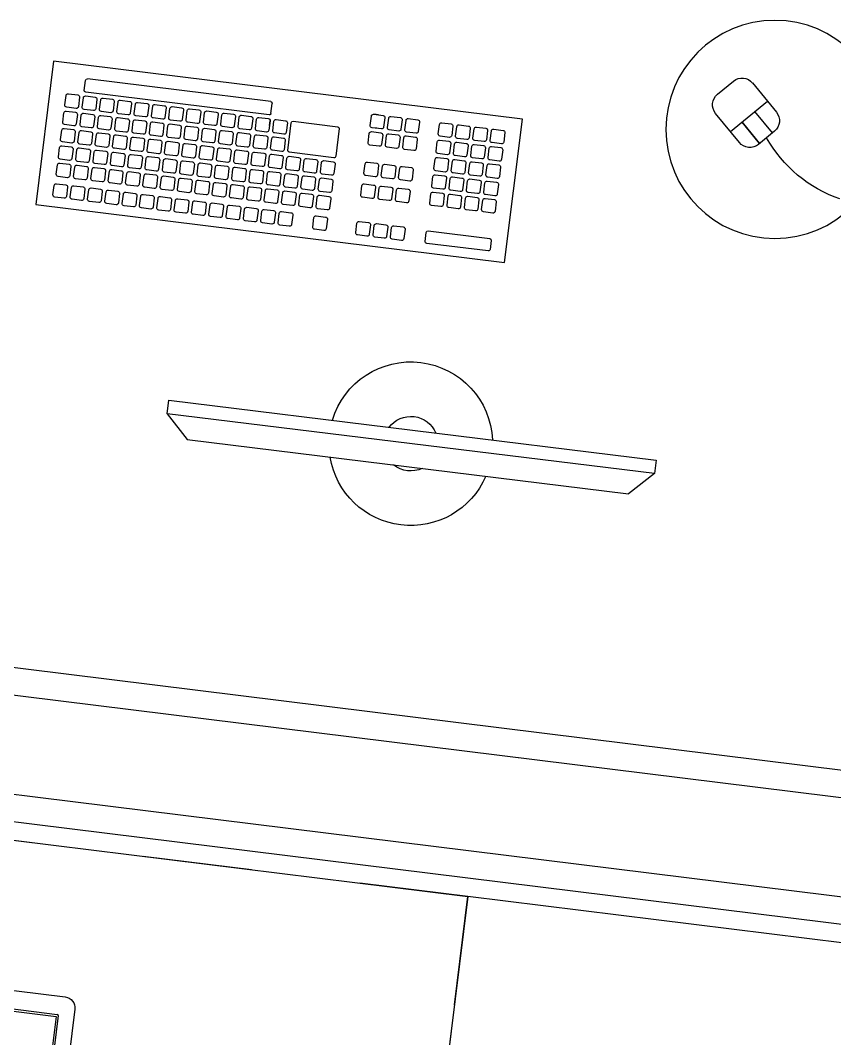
# Model space of a CAD drawing. Extents: x -1.7 to 87, y -33.6 to 19.
# Drawn here: x 22.081 to 22.827, y 3.971 to 4.905 of the extents above; entities that cross this region are included whole.
import ezdxf

# ---------------------------------------------------------------- set-up
doc = ezdxf.new("R2010")
doc.units = 0
doc.linetypes.add('DASHED2', pattern=[9.525, 6.35, -3.175])
doc.layers.add('AR-MOB', color=2, linetype='Continuous')

# ---------------------------------------------------------------- blocks, each defined once
blk = doc.blocks.new('ar-mob.33')
at = {"color": 2}
for p, q in [((43.38725, -4.80462), (43.51979, -4.80462)), ((43.38725, -5.23751), (43.38725, -4.80462)), ((43.51979, -4.80462), (43.51979, -5.23751)), ((43.69521, -4.94761), (43.71641, -4.96884)), ((43.71641, -4.96884), (43.71611, -5.37641)), ((43.51979, -5.23751), (43.38725, -5.23751)), ((43.69488, -5.39761), (43.71611, -5.37641)), ((43.34256, -5.41216), (43.32886, -5.42519)), ((43.38401, -5.43759), (43.36023, -5.4126)), ((43.37515, -5.42828), (43.34334, -5.45854)), ((43.38273, -5.45606), (43.36525, -5.43769)), ((43.36525, -5.43769), (43.38273, -5.45606)), ((43.32842, -5.44287), (43.3522, -5.46786)), ((43.3716, -5.46666), (43.35412, -5.44828)), ((43.36987, -5.4683), (43.38357, -5.45527))]:
    blk.add_line(p, q, dxfattribs=at)
at = {"color": 252}
for p, q in [((43.41533, -4.82168), (43.41533, -4.83033)), ((43.42587, -4.81979), (43.41722, -4.81979)), ((43.42776, -4.83033), (43.42776, -4.82168)), ((43.43133, -4.82168), (43.43133, -4.83033)), ((43.44187, -4.81979), (43.43322, -4.81979)), ((43.44376, -4.83033), (43.44376, -4.82168)), ((43.44733, -4.82168), (43.44733, -4.83033)), ((43.45787, -4.81979), (43.44922, -4.81979)), ((43.45976, -4.83033), (43.45976, -4.82168)), ((43.46333, -4.82168), (43.46333, -4.83033)), ((43.47387, -4.81979), (43.46522, -4.81979)), ((43.47576, -4.83033), (43.47576, -4.82168)), ((43.47933, -4.82168), (43.47933, -4.83033)), ((43.48987, -4.81979), (43.48122, -4.81979)), ((43.49176, -4.83033), (43.49176, -4.82168)), ((43.49846, -4.82094), (43.49846, -4.82959)), ((43.509, -4.81905), (43.50035, -4.81905)), ((43.51089, -4.82959), (43.51089, -4.82094)), ((43.41722, -4.83223), (43.42587, -4.83223)), ((43.43322, -4.83223), (43.44187, -4.83223)), ((43.44922, -4.83223), (43.45787, -4.83223)), ((43.46522, -4.83223), (43.47387, -4.83223)), ((43.48122, -4.83223), (43.48987, -4.83223)), ((43.50035, -4.83149), (43.509, -4.83149)), ((43.509, -4.83505), (43.50035, -4.83505)), ((43.39957, -5.00663), (43.39957, -4.83739)), ((43.4104, -4.83579), (43.40117, -4.83579)), ((43.412, -5.00663), (43.412, -4.83739)), ((43.41533, -4.83768), (43.41533, -4.84633)), ((43.42154, -4.83579), (43.41722, -4.83579)), ((43.42587, -4.83579), (43.41722, -4.83579)), ((43.42776, -4.84633), (43.42776, -4.83768)), ((43.43133, -4.83768), (43.43133, -4.84633)), ((43.44187, -4.83579), (43.43322, -4.83579)), ((43.44376, -4.84633), (43.44376, -4.83768)), ((43.44733, -4.83768), (43.44733, -4.84633)), ((43.45787, -4.83579), (43.44922, -4.83579)), ((43.45976, -4.84633), (43.45976, -4.83768)), ((43.46333, -4.83768), (43.46333, -4.84633)), ((43.47387, -4.83579), (43.46522, -4.83579)), ((43.47576, -4.84633), (43.47576, -4.83768)), ((43.47933, -4.83768), (43.47933, -4.84633)), ((43.48987, -4.83579), (43.48122, -4.83579)), ((43.49176, -4.84633), (43.49176, -4.83768)), ((43.49846, -4.83694), (43.49846, -4.84559)), ((43.51089, -4.84559), (43.51089, -4.83694)), ((43.41533, -4.85368), (43.41533, -4.86233)), ((43.41722, -4.84823), (43.42587, -4.84823)), ((43.42587, -4.85179), (43.41722, -4.85179)), ((43.42776, -4.86233), (43.42776, -4.85368)), ((43.43133, -4.85368), (43.43133, -4.86233)), ((43.43322, -4.84823), (43.44187, -4.84823)), ((43.44187, -4.85179), (43.43322, -4.85179)), ((43.44376, -4.86233), (43.44376, -4.85368)), ((43.44733, -4.85368), (43.44733, -4.86233)), ((43.44922, -4.84823), (43.45787, -4.84823)), ((43.45787, -4.85179), (43.44922, -4.85179)), ((43.45976, -4.86233), (43.45976, -4.85368)), ((43.46333, -4.85368), (43.46333, -4.86233)), ((43.46522, -4.84823), (43.47387, -4.84823)), ((43.47387, -4.85179), (43.46522, -4.85179)), ((43.47576, -4.86233), (43.47576, -4.85368)), ((43.47933, -4.85368), (43.47933, -4.86233)), ((43.48122, -4.84823), (43.48987, -4.84823)), ((43.48987, -4.85179), (43.48122, -4.85179)), ((43.49176, -4.86233), (43.49176, -4.85368)), ((43.49846, -4.85294), (43.49846, -4.86159)), ((43.50035, -4.84749), (43.509, -4.84749)), ((43.509, -4.85105), (43.50035, -4.85105)), ((43.51089, -4.86159), (43.51089, -4.85294)), ((43.41533, -4.86968), (43.41533, -4.87833)), ((43.41722, -4.86423), (43.42587, -4.86423)), ((43.42587, -4.86779), (43.41722, -4.86779)), ((43.42776, -4.87833), (43.42776, -4.86968)), ((43.43133, -4.86968), (43.43133, -4.87833)), ((43.43322, -4.86423), (43.44187, -4.86423)), ((43.44187, -4.86779), (43.43322, -4.86779)), ((43.44376, -4.87833), (43.44376, -4.86968)), ((43.44733, -4.86968), (43.44733, -4.87833)), ((43.44922, -4.86423), (43.45787, -4.86423)), ((43.45787, -4.86779), (43.44922, -4.86779)), ((43.45976, -4.87833), (43.45976, -4.86968)), ((43.46333, -4.86968), (43.46333, -4.87833)), ((43.46522, -4.86423), (43.47387, -4.86423)), ((43.47387, -4.86779), (43.46522, -4.86779)), ((43.47576, -4.87833), (43.47576, -4.86968)), ((43.47933, -4.86968), (43.47933, -4.87833)), ((43.48122, -4.86423), (43.48987, -4.86423)), ((43.48987, -4.86779), (43.48122, -4.86779)), ((43.49176, -4.87833), (43.49176, -4.86968)), ((43.49846, -4.86894), (43.49846, -4.87759)), ((43.50035, -4.86349), (43.509, -4.86349)), ((43.509, -4.86705), (43.50035, -4.86705)), ((43.51089, -4.87759), (43.51089, -4.86894)), ((43.41722, -4.88023), (43.42587, -4.88023)), ((43.43322, -4.88023), (43.44187, -4.88023)), ((43.44922, -4.88023), (43.45787, -4.88023)), ((43.46522, -4.88023), (43.47387, -4.88023)), ((43.48122, -4.88023), (43.48987, -4.88023)), ((43.50035, -4.87949), (43.509, -4.87949)), ((43.41533, -4.88568), (43.41533, -4.89433)), ((43.42587, -4.88379), (43.41722, -4.88379)), ((43.42776, -4.89433), (43.42776, -4.88568)), ((43.43133, -4.88568), (43.43133, -4.89433)), ((43.44187, -4.88379), (43.43322, -4.88379)), ((43.44376, -4.89433), (43.44376, -4.88568)), ((43.44733, -4.88568), (43.44733, -4.89433)), ((43.45787, -4.88379), (43.44922, -4.88379)), ((43.45976, -4.89433), (43.45976, -4.88568)), ((43.46333, -4.88568), (43.46333, -4.89433)), ((43.47387, -4.88379), (43.46522, -4.88379)), ((43.47576, -4.89433), (43.47576, -4.88568)), ((43.47933, -4.88568), (43.47933, -4.89433)), ((43.48987, -4.88379), (43.48122, -4.88379)), ((43.49176, -4.89433), (43.49176, -4.88568)), ((43.49846, -4.88494), (43.49846, -4.89359)), ((43.509, -4.88305), (43.50035, -4.88305)), ((43.51089, -4.89359), (43.51089, -4.88494)), ((43.41722, -4.89623), (43.42587, -4.89623)), ((43.42587, -4.89979), (43.41722, -4.89979)), ((43.43322, -4.89623), (43.44187, -4.89623)), ((43.44187, -4.89979), (43.43322, -4.89979)), ((43.44922, -4.89623), (43.45787, -4.89623)), ((43.45787, -4.89979), (43.44922, -4.89979)), ((43.46522, -4.89623), (43.47387, -4.89623)), ((43.47387, -4.89979), (43.46522, -4.89979)), ((43.48122, -4.89623), (43.48987, -4.89623)), ((43.48987, -4.89979), (43.48122, -4.89979)), ((43.50035, -4.89549), (43.509, -4.89549)), ((43.509, -4.89905), (43.50035, -4.89905)), ((43.41533, -4.90168), (43.41533, -4.91033)), ((43.42776, -4.91033), (43.42776, -4.90168)), ((43.43133, -4.90168), (43.43133, -4.91033)), ((43.44376, -4.91033), (43.44376, -4.90168)), ((43.44733, -4.90168), (43.44733, -4.91033)), ((43.45976, -4.91033), (43.45976, -4.90168)), ((43.46333, -4.90168), (43.46333, -4.91033)), ((43.47576, -4.91033), (43.47576, -4.90168)), ((43.47933, -4.90168), (43.47933, -4.91033)), ((43.49176, -4.91033), (43.49176, -4.90168)), ((43.49846, -4.90094), (43.49846, -4.90959)), ((43.51089, -4.90959), (43.51089, -4.90094)), ((43.41533, -4.91768), (43.41533, -4.92633)), ((43.41722, -4.91223), (43.42587, -4.91223)), ((43.42587, -4.91579), (43.41722, -4.91579)), ((43.42776, -4.92633), (43.42776, -4.91768)), ((43.43133, -4.91768), (43.43133, -4.92633)), ((43.43322, -4.91223), (43.44187, -4.91223)), ((43.44187, -4.91579), (43.43322, -4.91579)), ((43.44376, -4.92633), (43.44376, -4.91768)), ((43.44733, -4.91768), (43.44733, -4.92633)), ((43.44922, -4.91223), (43.45787, -4.91223)), ((43.45787, -4.91579), (43.44922, -4.91579)), ((43.45976, -4.92633), (43.45976, -4.91768)), ((43.46333, -4.91768), (43.46333, -4.92633)), ((43.46522, -4.91223), (43.47387, -4.91223)), ((43.47387, -4.91579), (43.46522, -4.91579)), ((43.47576, -4.92633), (43.47576, -4.91768)), ((43.47933, -4.91768), (43.47933, -4.92633)), ((43.48122, -4.91223), (43.48987, -4.91223)), ((43.48987, -4.91579), (43.48122, -4.91579)), ((43.49176, -4.92633), (43.49176, -4.91768)), ((43.49846, -4.91694), (43.49846, -4.92559)), ((43.50035, -4.91149), (43.509, -4.91149)), ((43.509, -4.91505), (43.50035, -4.91505)), ((43.51089, -4.92559), (43.51089, -4.91694)), ((43.41722, -4.92823), (43.42587, -4.92823)), ((43.43322, -4.92823), (43.44187, -4.92823)), ((43.44922, -4.92823), (43.45787, -4.92823)), ((43.46522, -4.92823), (43.47387, -4.92823)), ((43.48122, -4.92823), (43.48987, -4.92823)), ((43.50035, -4.92749), (43.509, -4.92749)), ((43.41533, -4.93368), (43.41533, -4.94233)), ((43.42587, -4.93179), (43.41722, -4.93179)), ((43.42776, -4.94233), (43.42776, -4.93368)), ((43.43133, -4.93368), (43.43133, -4.94233)), ((43.44187, -4.93179), (43.43322, -4.93179)), ((43.44376, -4.94233), (43.44376, -4.93368)), ((43.44733, -4.93368), (43.44733, -4.94233)), ((43.45787, -4.93179), (43.44922, -4.93179)), ((43.45976, -4.94233), (43.45976, -4.93368)), ((43.46333, -4.93368), (43.46333, -4.94233)), ((43.47387, -4.93179), (43.46522, -4.93179)), ((43.47576, -4.94233), (43.47576, -4.93368)), ((43.47933, -4.93368), (43.47933, -4.94233)), ((43.48987, -4.93179), (43.48122, -4.93179)), ((43.49176, -4.94233), (43.49176, -4.93368)), ((43.49846, -4.93294), (43.49846, -4.94159)), ((43.509, -4.93105), (43.50035, -4.93105)), ((43.51089, -4.94159), (43.51089, -4.93294)), ((43.41722, -4.94423), (43.42587, -4.94423)), ((43.43322, -4.94423), (43.44187, -4.94423)), ((43.44922, -4.94423), (43.45787, -4.94423)), ((43.46522, -4.94423), (43.47387, -4.94423)), ((43.48122, -4.94423), (43.48987, -4.94423)), ((43.50035, -4.94349), (43.509, -4.94349)), ((43.509, -4.94705), (43.50035, -4.94705)), ((43.41533, -4.94968), (43.41533, -4.95833)), ((43.42587, -4.94779), (43.41722, -4.94779)), ((43.42776, -4.95833), (43.42776, -4.94968)), ((43.43133, -4.94968), (43.43133, -4.95833)), ((43.44187, -4.94779), (43.43322, -4.94779)), ((43.44376, -4.95833), (43.44376, -4.94968)), ((43.44733, -4.94968), (43.44733, -4.95833)), ((43.45787, -4.94779), (43.44922, -4.94779)), ((43.45976, -4.95833), (43.45976, -4.94968)), ((43.46333, -4.94968), (43.46333, -4.95833)), ((43.47387, -4.94779), (43.46522, -4.94779)), ((43.47576, -4.95833), (43.47576, -4.94968)), ((43.47933, -4.94968), (43.47933, -4.95833)), ((43.48987, -4.94779), (43.48122, -4.94779)), ((43.49176, -4.95833), (43.49176, -4.94968)), ((43.49846, -4.94894), (43.49846, -4.95759)), ((43.51089, -4.95759), (43.51089, -4.94894)), ((43.41533, -4.96568), (43.41533, -4.97433)), ((43.41722, -4.96023), (43.42587, -4.96023)), ((43.42587, -4.96379), (43.41722, -4.96379)), ((43.42776, -4.97433), (43.42776, -4.96568)), ((43.43133, -4.96568), (43.43133, -4.97433)), ((43.43322, -4.96023), (43.44187, -4.96023)), ((43.44187, -4.96379), (43.43322, -4.96379)), ((43.44376, -4.97433), (43.44376, -4.96568)), ((43.44733, -4.96568), (43.44733, -4.97433)), ((43.44922, -4.96023), (43.45787, -4.96023)), ((43.45787, -4.96379), (43.44922, -4.96379)), ((43.45976, -4.97433), (43.45976, -4.96568)), ((43.46333, -4.96568), (43.46333, -4.97433)), ((43.46522, -4.96023), (43.47387, -4.96023)), ((43.47387, -4.96379), (43.46522, -4.96379)), ((43.47576, -4.97433), (43.47576, -4.96568)), ((43.47933, -4.96568), (43.47933, -4.97433)), ((43.48122, -4.96023), (43.48987, -4.96023)), ((43.48987, -4.96379), (43.48122, -4.96379)), ((43.49176, -4.97433), (43.49176, -4.96568)), ((43.49846, -4.96494), (43.49846, -4.97359)), ((43.50035, -4.95949), (43.509, -4.95949)), ((43.509, -4.96305), (43.50035, -4.96305)), ((43.51089, -4.97359), (43.51089, -4.96494)), ((43.41533, -4.98168), (43.41533, -4.99033)), ((43.41722, -4.97623), (43.42587, -4.97623)), ((43.42587, -4.97979), (43.41722, -4.97979)), ((43.42776, -4.99033), (43.42776, -4.98168)), ((43.43133, -4.98168), (43.43133, -4.99033)), ((43.43322, -4.97623), (43.44187, -4.97623)), ((43.44187, -4.97979), (43.43322, -4.97979)), ((43.44376, -4.99033), (43.44376, -4.98168)), ((43.44733, -4.98168), (43.44733, -4.99033)), ((43.44922, -4.97623), (43.45787, -4.97623)), ((43.45787, -4.97979), (43.44922, -4.97979)), ((43.45976, -4.99033), (43.45976, -4.98168)), ((43.46333, -4.98168), (43.46333, -4.99033)), ((43.46522, -4.97623), (43.47387, -4.97623)), ((43.47387, -4.97979), (43.46522, -4.97979)), ((43.47576, -4.99033), (43.47576, -4.98168)), ((43.47933, -4.98168), (43.47933, -4.99033)), ((43.48122, -4.97623), (43.48987, -4.97623)), ((43.48987, -4.97979), (43.48122, -4.97979)), ((43.49176, -4.99033), (43.49176, -4.98168)), ((43.49846, -4.98094), (43.49846, -4.98959)), ((43.50035, -4.97549), (43.509, -4.97549)), ((43.509, -4.97905), (43.50035, -4.97905)), ((43.51089, -4.98959), (43.51089, -4.98094)), ((43.41722, -4.99223), (43.42587, -4.99223)), ((43.43322, -4.99223), (43.44187, -4.99223)), ((43.44922, -4.99223), (43.45787, -4.99223)), ((43.46522, -4.99223), (43.47387, -4.99223)), ((43.48122, -4.99223), (43.48987, -4.99223)), ((43.50035, -4.99149), (43.509, -4.99149)), ((43.41533, -4.99768), (43.41533, -5.00633)), ((43.42587, -4.99579), (43.41722, -4.99579)), ((43.42776, -5.00633), (43.42776, -4.99768)), ((43.43133, -4.99768), (43.43133, -5.00633)), ((43.44187, -4.99579), (43.43322, -4.99579)), ((43.44376, -5.00633), (43.44376, -4.99768)), ((43.44733, -4.99768), (43.44733, -5.00633)), ((43.45787, -4.99579), (43.44922, -4.99579)), ((43.45976, -5.00633), (43.45976, -4.99768)), ((43.46333, -4.99768), (43.46333, -5.00633)), ((43.47387, -4.99579), (43.46522, -4.99579)), ((43.47576, -5.00633), (43.47576, -4.99768)), ((43.47933, -4.99768), (43.47933, -5.00633)), ((43.48987, -4.99579), (43.48122, -4.99579)), ((43.49176, -5.00633), (43.49176, -4.99768)), ((43.49846, -4.99694), (43.49846, -5.00559)), ((43.509, -4.99505), (43.50035, -4.99505)), ((43.51089, -5.00559), (43.51089, -4.99694)), ((43.4104, -5.00823), (43.40117, -5.00823)), ((43.41722, -5.00823), (43.42587, -5.00823)), ((43.42154, -5.00823), (43.41722, -5.00823)), ((43.42587, -5.01179), (43.41722, -5.01179)), ((43.43322, -5.00823), (43.44187, -5.00823)), ((43.44187, -5.01179), (43.43322, -5.01179)), ((43.44922, -5.00823), (43.45787, -5.00823)), ((43.45787, -5.01179), (43.44922, -5.01179)), ((43.46522, -5.00823), (43.47387, -5.00823)), ((43.47387, -5.01179), (43.46522, -5.01179)), ((43.48122, -5.00823), (43.48987, -5.00823)), ((43.48987, -5.01179), (43.48122, -5.01179)), ((43.50035, -5.00749), (43.509, -5.00749)), ((43.509, -5.01105), (43.50035, -5.01105)), ((43.41533, -5.01368), (43.41533, -5.02233)), ((43.42776, -5.02233), (43.42776, -5.01368)), ((43.43133, -5.01368), (43.43133, -5.02233)), ((43.44376, -5.02233), (43.44376, -5.01368)), ((43.44733, -5.01368), (43.44733, -5.02233)), ((43.45976, -5.02233), (43.45976, -5.01368)), ((43.46333, -5.01368), (43.46333, -5.02233)), ((43.47576, -5.02233), (43.47576, -5.01368)), ((43.47933, -5.01368), (43.47933, -5.02233)), ((43.49176, -5.02233), (43.49176, -5.01368)), ((43.49846, -5.01294), (43.49846, -5.02159)), ((43.51089, -5.02159), (43.51089, -5.01294)), ((43.41493, -5.02924), (43.41493, -5.07042)), ((43.44205, -5.02764), (43.41653, -5.02764)), ((43.41722, -5.02423), (43.42587, -5.02423)), ((43.43322, -5.02423), (43.44187, -5.02423)), ((43.44365, -5.07042), (43.44365, -5.02924)), ((43.44733, -5.02968), (43.44733, -5.03833)), ((43.44922, -5.02423), (43.45787, -5.02423)), ((43.45787, -5.02779), (43.44922, -5.02779)), ((43.45976, -5.03833), (43.45976, -5.02968)), ((43.46333, -5.02968), (43.46333, -5.03833)), ((43.46522, -5.02423), (43.47387, -5.02423)), ((43.47387, -5.02779), (43.46522, -5.02779)), ((43.47576, -5.03833), (43.47576, -5.02968)), ((43.47933, -5.02968), (43.47933, -5.03833)), ((43.48122, -5.02423), (43.48987, -5.02423)), ((43.48987, -5.02779), (43.48122, -5.02779)), ((43.49176, -5.03833), (43.49176, -5.02968)), ((43.49846, -5.02894), (43.49846, -5.03759)), ((43.50035, -5.02349), (43.509, -5.02349)), ((43.509, -5.02705), (43.50035, -5.02705)), ((43.51089, -5.03759), (43.51089, -5.02894)), ((43.44922, -5.04023), (43.45787, -5.04023)), ((43.46522, -5.04023), (43.47387, -5.04023)), ((43.48122, -5.04023), (43.48987, -5.04023)), ((43.50035, -5.03949), (43.509, -5.03949)), ((43.44733, -5.04568), (43.44733, -5.05433)), ((43.45787, -5.04379), (43.44922, -5.04379)), ((43.45976, -5.05433), (43.45976, -5.04568)), ((43.46333, -5.04568), (43.46333, -5.05433)), ((43.47387, -5.04379), (43.46522, -5.04379)), ((43.47576, -5.05433), (43.47576, -5.04568)), ((43.47933, -5.04568), (43.47933, -5.05433)), ((43.48987, -5.04379), (43.48122, -5.04379)), ((43.49176, -5.05433), (43.49176, -5.04568)), ((43.44922, -5.05623), (43.45787, -5.05623)), ((43.46522, -5.05623), (43.47387, -5.05623)), ((43.48122, -5.05623), (43.48987, -5.05623)), ((43.509, -5.05905), (43.50035, -5.05905)), ((43.44733, -5.06168), (43.44733, -5.07033)), ((43.45787, -5.05979), (43.44922, -5.05979)), ((43.45976, -5.07033), (43.45976, -5.06168)), ((43.46333, -5.06168), (43.46333, -5.07033)), ((43.47387, -5.05979), (43.46522, -5.05979)), ((43.47576, -5.07033), (43.47576, -5.06168)), ((43.47933, -5.06168), (43.47933, -5.07033)), ((43.48987, -5.05979), (43.48122, -5.05979)), ((43.49176, -5.07033), (43.49176, -5.06168)), ((43.49846, -5.06094), (43.49846, -5.06959)), ((43.51089, -5.06959), (43.51089, -5.06094)), ((43.41653, -5.07202), (43.44205, -5.07202)), ((43.44922, -5.07223), (43.45787, -5.07223)), ((43.46522, -5.07223), (43.47387, -5.07223)), ((43.48122, -5.07223), (43.48987, -5.07223)), ((43.50035, -5.07149), (43.509, -5.07149)), ((43.39957, -5.10604), (43.39957, -5.10172)), ((43.39957, -5.10172), (43.39957, -5.11037)), ((43.41011, -5.09983), (43.40147, -5.09983)), ((43.412, -5.10604), (43.412, -5.10172)), ((43.412, -5.11037), (43.412, -5.10172)), ((43.41557, -5.10172), (43.41557, -5.11037)), ((43.42611, -5.09983), (43.41747, -5.09983)), ((43.428, -5.11037), (43.428, -5.10172)), ((43.44384, -5.10144), (43.44384, -5.11008)), ((43.45438, -5.09954), (43.44573, -5.09954)), ((43.45627, -5.11008), (43.45627, -5.10144)), ((43.46394, -5.10101), (43.46394, -5.10966)), ((43.47448, -5.09912), (43.46584, -5.09912)), ((43.47637, -5.10966), (43.47637, -5.10101)), ((43.49873, -5.1007), (43.49873, -5.10935)), ((43.50927, -5.09881), (43.50063, -5.09881)), ((43.51116, -5.10935), (43.51116, -5.1007)), ((43.40147, -5.11226), (43.41011, -5.11226)), ((43.41747, -5.11226), (43.42611, -5.11226)), ((43.44573, -5.11198), (43.45438, -5.11198)), ((43.46584, -5.11155), (43.47448, -5.11155)), ((43.47448, -5.11512), (43.46584, -5.11512)), ((43.50063, -5.11125), (43.50927, -5.11125)), ((43.50927, -5.11481), (43.50063, -5.11481)), ((43.39957, -5.11772), (43.39957, -5.12637)), ((43.41011, -5.11583), (43.40147, -5.11583)), ((43.412, -5.12637), (43.412, -5.11772)), ((43.41557, -5.11772), (43.41557, -5.12637)), ((43.42611, -5.11583), (43.41747, -5.11583)), ((43.428, -5.12637), (43.428, -5.11772)), ((43.44384, -5.11744), (43.44384, -5.12608)), ((43.45438, -5.11554), (43.44573, -5.11554)), ((43.45627, -5.12608), (43.45627, -5.11744)), ((43.46394, -5.11701), (43.46394, -5.12566)), ((43.47637, -5.12566), (43.47637, -5.11701)), ((43.49873, -5.1167), (43.49873, -5.12535)), ((43.51116, -5.12535), (43.51116, -5.1167)), ((43.39957, -5.13372), (43.39957, -5.14237)), ((43.40147, -5.12826), (43.41011, -5.12826)), ((43.41011, -5.13183), (43.40147, -5.13183)), ((43.412, -5.14237), (43.412, -5.13372)), ((43.41557, -5.13372), (43.41557, -5.14237)), ((43.41747, -5.12826), (43.42611, -5.12826)), ((43.42611, -5.13183), (43.41747, -5.13183)), ((43.428, -5.14237), (43.428, -5.13372)), ((43.44384, -5.13344), (43.44384, -5.14208)), ((43.44573, -5.12798), (43.45438, -5.12798)), ((43.45438, -5.13154), (43.44573, -5.13154)), ((43.45627, -5.14208), (43.45627, -5.13344)), ((43.46394, -5.13301), (43.46394, -5.14166)), ((43.46584, -5.12755), (43.47448, -5.12755)), ((43.47448, -5.13112), (43.46584, -5.13112)), ((43.47637, -5.14166), (43.47637, -5.13301)), ((43.49873, -5.1327), (43.49873, -5.14135)), ((43.50063, -5.12725), (43.50927, -5.12725)), ((43.50927, -5.13081), (43.50063, -5.13081)), ((43.51116, -5.14135), (43.51116, -5.1327)), ((43.50063, -5.14325), (43.50927, -5.14325)), ((43.40147, -5.14426), (43.41011, -5.14426)), ((43.41747, -5.14426), (43.42611, -5.14426)), ((43.44573, -5.14398), (43.45438, -5.14398)), ((43.46584, -5.14355), (43.47448, -5.14355)), ((43.3996, -5.16459), (43.3996, -5.17324)), ((43.41014, -5.1627), (43.40149, -5.1627)), ((43.41203, -5.17324), (43.41203, -5.16459)), ((43.4156, -5.16459), (43.4156, -5.17324)), ((43.42614, -5.1627), (43.41749, -5.1627)), ((43.42803, -5.17324), (43.42803, -5.16459)), ((43.4316, -5.16459), (43.4316, -5.17324)), ((43.44214, -5.1627), (43.43349, -5.1627)), ((43.44403, -5.17324), (43.44403, -5.16459)), ((43.4476, -5.16459), (43.4476, -5.17324)), ((43.45814, -5.1627), (43.44949, -5.1627)), ((43.46003, -5.17324), (43.46003, -5.16459)), ((43.4636, -5.16459), (43.4636, -5.17324)), ((43.47414, -5.1627), (43.46549, -5.1627)), ((43.47603, -5.17324), (43.47603, -5.16459)), ((43.49954, -5.16453), (43.49954, -5.22125)), ((43.5094, -5.16293), (43.50114, -5.16293)), ((43.511, -5.22125), (43.511, -5.16453)), ((43.3996, -5.18059), (43.3996, -5.18924)), ((43.40149, -5.17513), (43.41014, -5.17513)), ((43.41014, -5.1787), (43.40149, -5.1787)), ((43.41203, -5.18924), (43.41203, -5.18059)), ((43.4156, -5.18059), (43.4156, -5.18924)), ((43.41749, -5.17513), (43.42614, -5.17513)), ((43.42614, -5.1787), (43.41749, -5.1787)), ((43.42803, -5.18924), (43.42803, -5.18059)), ((43.4316, -5.18059), (43.4316, -5.18924)), ((43.43349, -5.17513), (43.44214, -5.17513)), ((43.44214, -5.1787), (43.43349, -5.1787)), ((43.44403, -5.18924), (43.44403, -5.18059)), ((43.4476, -5.18059), (43.4476, -5.18924)), ((43.44949, -5.17513), (43.45814, -5.17513)), ((43.45814, -5.1787), (43.44949, -5.1787)), ((43.46003, -5.18924), (43.46003, -5.18059)), ((43.4636, -5.18059), (43.4636, -5.18924)), ((43.46549, -5.17513), (43.47414, -5.17513)), ((43.47414, -5.1787), (43.46549, -5.1787)), ((43.47603, -5.18924), (43.47603, -5.18059)), ((43.3996, -5.19659), (43.3996, -5.20524)), ((43.40149, -5.19113), (43.41014, -5.19113)), ((43.41014, -5.1947), (43.40149, -5.1947)), ((43.41203, -5.20524), (43.41203, -5.19659)), ((43.4156, -5.19659), (43.4156, -5.20524)), ((43.41749, -5.19113), (43.42614, -5.19113)), ((43.42614, -5.1947), (43.41749, -5.1947)), ((43.42803, -5.20524), (43.42803, -5.19659)), ((43.4316, -5.19659), (43.4316, -5.20524)), ((43.43349, -5.19113), (43.44214, -5.19113)), ((43.44214, -5.1947), (43.43349, -5.1947)), ((43.44403, -5.20524), (43.44403, -5.19659)), ((43.4476, -5.19659), (43.4476, -5.20524)), ((43.44949, -5.19113), (43.45814, -5.19113)), ((43.45814, -5.1947), (43.44949, -5.1947)), ((43.46003, -5.20524), (43.46003, -5.19659)), ((43.4636, -5.19659), (43.4636, -5.20524)), ((43.46549, -5.19113), (43.47414, -5.19113)), ((43.47414, -5.1947), (43.46549, -5.1947)), ((43.47603, -5.20524), (43.47603, -5.19659)), ((43.40149, -5.20713), (43.41014, -5.20713)), ((43.41749, -5.20713), (43.42614, -5.20713)), ((43.43349, -5.20713), (43.44214, -5.20713)), ((43.44949, -5.20713), (43.45814, -5.20713)), ((43.46549, -5.20713), (43.47414, -5.20713)), ((43.3996, -5.21259), (43.3996, -5.22124)), ((43.41014, -5.2107), (43.40149, -5.2107)), ((43.41203, -5.22124), (43.41203, -5.21259)), ((43.4156, -5.21259), (43.4156, -5.22124)), ((43.42614, -5.2107), (43.41749, -5.2107)), ((43.42803, -5.22124), (43.42803, -5.21259)), ((43.4316, -5.21259), (43.4316, -5.22124)), ((43.44214, -5.2107), (43.43349, -5.2107)), ((43.44403, -5.22124), (43.44403, -5.21259)), ((43.4476, -5.21259), (43.4476, -5.22124)), ((43.45814, -5.2107), (43.44949, -5.2107)), ((43.46003, -5.22124), (43.46003, -5.21259)), ((43.4636, -5.21259), (43.4636, -5.22124)), ((43.47414, -5.2107), (43.46549, -5.2107)), ((43.47603, -5.22124), (43.47603, -5.21259)), ((43.40149, -5.22313), (43.41014, -5.22313)), ((43.41749, -5.22313), (43.42614, -5.22313)), ((43.43349, -5.22313), (43.44214, -5.22313)), ((43.44949, -5.22313), (43.45814, -5.22313)), ((43.46549, -5.22313), (43.47414, -5.22313)), ((43.50114, -5.22285), (43.5094, -5.22285))]:
    blk.add_line(p, q, dxfattribs=at)
at = {"color": 1}
for p, q in [((43.68271, -4.9476), (43.68238, -5.3976)), ((43.69521, -4.94761), (43.68271, -4.9476)), ((43.69488, -5.39761), (43.69521, -4.94761)), ((43.68238, -5.3976), (43.69488, -5.39761))]:
    blk.add_line(p, q, dxfattribs=at)
at = {"color": 253}
for p, q in [((43.57293, -6.05124), (43.57293, -5.91174)), ((43.5749, -6.05024), (43.5749, -5.98349)), ((43.79343, -6.05224), (43.57393, -6.05224)), ((43.79246, -6.05024), (43.5749, -6.05024))]:
    blk.add_line(p, q, dxfattribs=at)
at = {"color": 2}
blk.add_lwpolyline([(44.08368, -6.20564), (43.21368, -6.20564), (43.21368, -4.40564), (44.08368, -4.40564)], dxfattribs=at)
blk.add_lwpolyline([(43.94368, -6.20564), (43.94368, -4.40564), (44.08368, -4.40564), (44.08368, -6.20564)], close=True, dxfattribs=at)
at = {"color": 1}
for points in [[(43.96868, -6.20564), (43.96868, -4.40564), (44.05868, -4.40564), (44.05868, -6.20564)], [(43.21368, -5.70564), (42.41368, -5.70564), (42.41368, -6.20564), (43.21368, -6.20564)]]:
    blk.add_lwpolyline(points, close=True, dxfattribs=at)
at = {"color": 252, "linetype": 'DASHED2', "ltscale": 0.01}
blk.add_lwpolyline([(43.81368, -5.70564), (43.21368, -5.70564), (43.21368, -6.20564), (43.81368, -6.20564)], close=True, dxfattribs=at)
at = {"color": 253}
blk.add_lwpolyline([(43.79868, -5.89394, -0.414214), (43.80873, -5.90399), (43.80873, -6.05899, -0.414214), (43.79868, -6.06904), (43.56868, -6.06904, -0.414214), (43.55863, -6.05899), (43.55863, -5.90399, -0.414214), (43.56868, -5.89394)], format="xyb", close=True, dxfattribs=at)
at = {"color": 1}
blk.add_circle((43.36817, -5.46843), 0.1, dxfattribs=at)
at = {"color": 252}
for centre, radius, start, end in [((43.41722, -4.82168), 0.00189, 90, 180), ((43.42587, -4.82168), 0.00189, 360, 90), ((43.43322, -4.82168), 0.00189, 90, 180), ((43.44187, -4.82168), 0.00189, 360, 90), ((43.44922, -4.82168), 0.00189, 90, 180), ((43.45787, -4.82168), 0.00189, 360, 90), ((43.46522, -4.82168), 0.00189, 90, 180), ((43.47387, -4.82168), 0.00189, 360, 90), ((43.48122, -4.82168), 0.00189, 90, 180), ((43.48987, -4.82168), 0.00189, 360, 90), ((43.50035, -4.82094), 0.00189, 90, 180), ((43.509, -4.82094), 0.00189, 360, 90), ((43.41722, -4.83033), 0.00189, 180, 270), ((43.42587, -4.83033), 0.00189, 270, 360), ((43.43322, -4.83033), 0.00189, 180, 270), ((43.44187, -4.83033), 0.00189, 270, 360), ((43.44922, -4.83033), 0.00189, 180, 270), ((43.45787, -4.83033), 0.00189, 270, 360), ((43.46522, -4.83033), 0.00189, 180, 270), ((43.47387, -4.83033), 0.00189, 270, 0), ((43.48122, -4.83033), 0.00189, 180, 270), ((43.48987, -4.83033), 0.00189, 270, 360), ((43.50035, -4.82959), 0.00189, 180, 270), ((43.50035, -4.83694), 0.00189, 90, 180), ((43.509, -4.82959), 0.00189, 270, 0), ((43.509, -4.83694), 0.00189, 0, 90), ((43.40117, -4.83739), 0.0016, 90, 180), ((43.4104, -4.83739), 0.0016, 0, 90), ((43.41722, -4.83768), 0.00189, 90, 180), ((43.42587, -4.83768), 0.00189, 0, 90), ((43.43322, -4.83768), 0.00189, 90, 180), ((43.44187, -4.83768), 0.00189, 360, 90), ((43.44922, -4.83768), 0.00189, 90, 180), ((43.45787, -4.83768), 0.00189, 0, 90), ((43.46522, -4.83768), 0.00189, 90, 180), ((43.47387, -4.83768), 0.00189, 0, 90), ((43.48122, -4.83768), 0.00189, 90, 180), ((43.48987, -4.83768), 0.00189, 360, 90), ((43.41722, -4.84633), 0.00189, 180, 270), ((43.41722, -4.85368), 0.00189, 90, 180), ((43.42587, -4.84633), 0.00189, 270, 0), ((43.42587, -4.85368), 0.00189, 0, 90), ((43.43322, -4.84633), 0.00189, 180, 270), ((43.43322, -4.85368), 0.00189, 90, 180), ((43.44187, -4.84633), 0.00189, 270, 0), ((43.44187, -4.85368), 0.00189, 360, 90), ((43.44922, -4.84633), 0.00189, 180, 270), ((43.44922, -4.85368), 0.00189, 90, 180), ((43.45787, -4.84633), 0.00189, 270, 0), ((43.45787, -4.85368), 0.00189, 360, 90), ((43.46522, -4.84633), 0.00189, 180, 270), ((43.46522, -4.85368), 0.00189, 90, 180), ((43.47387, -4.84633), 0.00189, 270, 0), ((43.47387, -4.85368), 0.00189, 0, 90), ((43.48122, -4.84633), 0.00189, 180, 270), ((43.48122, -4.85368), 0.00189, 90, 180), ((43.48987, -4.84633), 0.00189, 270, 0), ((43.48987, -4.85368), 0.00189, 0, 90), ((43.50035, -4.84559), 0.00189, 180, 270), ((43.50035, -4.85294), 0.00189, 90, 180), ((43.509, -4.84559), 0.00189, 270, 0), ((43.509, -4.85294), 0.00189, 360, 90), ((43.41722, -4.86233), 0.00189, 180, 270), ((43.42587, -4.86233), 0.00189, 270, 360), ((43.43322, -4.86233), 0.00189, 180, 270), ((43.44187, -4.86233), 0.00189, 270, 360), ((43.44922, -4.86233), 0.00189, 180, 270), ((43.45787, -4.86233), 0.00189, 270, 0), ((43.46522, -4.86233), 0.00189, 180, 270), ((43.47387, -4.86233), 0.00189, 270, 0), ((43.48122, -4.86233), 0.00189, 180, 270), ((43.48987, -4.86233), 0.00189, 270, 0), ((43.50035, -4.86159), 0.00189, 180, 270), ((43.509, -4.86159), 0.00189, 270, 0), ((43.41722, -4.86968), 0.00189, 90, 180), ((43.42587, -4.86968), 0.00189, 0, 90), ((43.43322, -4.86968), 0.00189, 90, 180), ((43.44187, -4.86968), 0.00189, 0, 90), ((43.44922, -4.86968), 0.00189, 90, 180), ((43.45787, -4.86968), 0.00189, 0, 90), ((43.46522, -4.86968), 0.00189, 90, 180), ((43.47387, -4.86968), 0.00189, 0, 90), ((43.48122, -4.86968), 0.00189, 90, 180), ((43.48987, -4.86968), 0.00189, 360, 90), ((43.50035, -4.86894), 0.00189, 90, 180), ((43.509, -4.86894), 0.00189, 0, 90), ((43.41722, -4.87833), 0.00189, 180, 270), ((43.42587, -4.87833), 0.00189, 270, 0), ((43.43322, -4.87833), 0.00189, 180, 270), ((43.44187, -4.87833), 0.00189, 270, 0), ((43.44922, -4.87833), 0.00189, 180, 270), ((43.45787, -4.87833), 0.00189, 270, 0), ((43.46522, -4.87833), 0.00189, 180, 270), ((43.47387, -4.87833), 0.00189, 270, 360), ((43.48122, -4.87833), 0.00189, 180, 270), ((43.48987, -4.87833), 0.00189, 270, 0), ((43.50035, -4.87759), 0.00189, 180, 270), ((43.509, -4.87759), 0.00189, 270, 0), ((43.41722, -4.88568), 0.00189, 90, 180), ((43.42587, -4.88568), 0.00189, 0, 90), ((43.43322, -4.88568), 0.00189, 90, 180), ((43.44187, -4.88568), 0.00189, 0, 90), ((43.44922, -4.88568), 0.00189, 90, 180), ((43.45787, -4.88568), 0.00189, 0, 90), ((43.46522, -4.88568), 0.00189, 90, 180), ((43.47387, -4.88568), 0.00189, 0, 90), ((43.48122, -4.88568), 0.00189, 90, 180), ((43.48987, -4.88568), 0.00189, 0, 90), ((43.50035, -4.88494), 0.00189, 90, 180), ((43.509, -4.88494), 0.00189, 0, 90), ((43.41722, -4.89433), 0.00189, 180, 270), ((43.41722, -4.90168), 0.00189, 90, 180), ((43.42587, -4.89433), 0.00189, 270, 360), ((43.42587, -4.90168), 0.00189, 360, 90), ((43.43322, -4.89433), 0.00189, 180, 270), ((43.43322, -4.90168), 0.00189, 90, 180), ((43.44187, -4.89433), 0.00189, 270, 360), ((43.44187, -4.90168), 0.00189, 360, 90), ((43.44922, -4.89433), 0.00189, 180, 270), ((43.44922, -4.90168), 0.00189, 90, 180), ((43.45787, -4.89433), 0.00189, 270, 0), ((43.45787, -4.90168), 0.00189, 0, 90), ((43.46522, -4.89433), 0.00189, 180, 270), ((43.46522, -4.90168), 0.00189, 90, 180), ((43.47387, -4.89433), 0.00189, 270, 0), ((43.47387, -4.90168), 0.00189, 360, 90), ((43.48122, -4.89433), 0.00189, 180, 270), ((43.48122, -4.90168), 0.00189, 90, 180), ((43.48987, -4.89433), 0.00189, 270, 360), ((43.48987, -4.90168), 0.00189, 360, 90), ((43.50035, -4.89359), 0.00189, 180, 270), ((43.50035, -4.90094), 0.00189, 90, 180), ((43.509, -4.89359), 0.00189, 270, 360), ((43.509, -4.90094), 0.00189, 0, 90), ((43.50035, -4.90959), 0.00189, 180, 270), ((43.509, -4.90959), 0.00189, 270, 360), ((43.41722, -4.91033), 0.00189, 180, 270), ((43.41722, -4.91768), 0.00189, 90, 180), ((43.42587, -4.91033), 0.00189, 270, 360), ((43.42587, -4.91768), 0.00189, 0, 90), ((43.43322, -4.91033), 0.00189, 180, 270), ((43.43322, -4.91768), 0.00189, 90, 180), ((43.44187, -4.91033), 0.00189, 270, 0), ((43.44187, -4.91768), 0.00189, 360, 90), ((43.44922, -4.91033), 0.00189, 180, 270), ((43.44922, -4.91768), 0.00189, 90, 180), ((43.45787, -4.91033), 0.00189, 270, 0), ((43.45787, -4.91768), 0.00189, 360, 90), ((43.46522, -4.91033), 0.00189, 180, 270), ((43.46522, -4.91768), 0.00189, 90, 180), ((43.47387, -4.91033), 0.00189, 270, 0), ((43.47387, -4.91768), 0.00189, 0, 90), ((43.48122, -4.91033), 0.00189, 180, 270), ((43.48122, -4.91768), 0.00189, 90, 180), ((43.48987, -4.91033), 0.00189, 270, 360), ((43.48987, -4.91768), 0.00189, 0, 90), ((43.50035, -4.91694), 0.00189, 90, 180), ((43.509, -4.91694), 0.00189, 0, 90), ((43.41722, -4.92633), 0.00189, 180, 270), ((43.42587, -4.92633), 0.00189, 270, 0), ((43.43322, -4.92633), 0.00189, 180, 270), ((43.44187, -4.92633), 0.00189, 270, 0), ((43.44922, -4.92633), 0.00189, 180, 270), ((43.45787, -4.92633), 0.00189, 270, 0), ((43.46522, -4.92633), 0.00189, 180, 270), ((43.47387, -4.92633), 0.00189, 270, 0), ((43.48122, -4.92633), 0.00189, 180, 270), ((43.48987, -4.92633), 0.00189, 270, 0), ((43.50035, -4.92559), 0.00189, 180, 270), ((43.509, -4.92559), 0.00189, 270, 0), ((43.41722, -4.93368), 0.00189, 90, 180), ((43.42587, -4.93368), 0.00189, 0, 90), ((43.43322, -4.93368), 0.00189, 90, 180), ((43.44187, -4.93368), 0.00189, 360, 90), ((43.44922, -4.93368), 0.00189, 90, 180), ((43.45787, -4.93368), 0.00189, 360, 90), ((43.46522, -4.93368), 0.00189, 90, 180), ((43.47387, -4.93368), 0.00189, 360, 90), ((43.48122, -4.93368), 0.00189, 90, 180), ((43.48987, -4.93368), 0.00189, 0, 90), ((43.50035, -4.93294), 0.00189, 90, 180), ((43.509, -4.93294), 0.00189, 0, 90), ((43.41722, -4.94233), 0.00189, 180, 270), ((43.42587, -4.94233), 0.00189, 270, 0), ((43.43322, -4.94233), 0.00189, 180, 270), ((43.44187, -4.94233), 0.00189, 270, 0), ((43.44922, -4.94233), 0.00189, 180, 270), ((43.45787, -4.94233), 0.00189, 270, 0), ((43.46522, -4.94233), 0.00189, 180, 270), ((43.47387, -4.94233), 0.00189, 270, 360), ((43.48122, -4.94233), 0.00189, 180, 270), ((43.48987, -4.94233), 0.00189, 270, 0), ((43.50035, -4.94159), 0.00189, 180, 270), ((43.50035, -4.94894), 0.00189, 90, 180), ((43.509, -4.94159), 0.00189, 270, 0), ((43.509, -4.94894), 0.00189, 0, 90), ((43.41722, -4.94968), 0.00189, 90, 180), ((43.42587, -4.94968), 0.00189, 0, 90), ((43.43322, -4.94968), 0.00189, 90, 180), ((43.44187, -4.94968), 0.00189, 360, 90), ((43.44922, -4.94968), 0.00189, 90, 180), ((43.45787, -4.94968), 0.00189, 0, 90), ((43.46522, -4.94968), 0.00189, 90, 180), ((43.47387, -4.94968), 0.00189, 360, 90), ((43.48122, -4.94968), 0.00189, 90, 180), ((43.48987, -4.94968), 0.00189, 0, 90), ((43.41722, -4.95833), 0.00189, 180, 270), ((43.41722, -4.96568), 0.00189, 90, 180), ((43.42587, -4.95833), 0.00189, 270, 0), ((43.42587, -4.96568), 0.00189, 0, 90), ((43.43322, -4.95833), 0.00189, 180, 270), ((43.43322, -4.96568), 0.00189, 90, 180), ((43.44187, -4.95833), 0.00189, 270, 360), ((43.44187, -4.96568), 0.00189, 0, 90), ((43.44922, -4.95833), 0.00189, 180, 270), ((43.44922, -4.96568), 0.00189, 90, 180), ((43.45787, -4.95833), 0.00189, 270, 0), ((43.45787, -4.96568), 0.00189, 0, 90), ((43.46522, -4.95833), 0.00189, 180, 270), ((43.46522, -4.96568), 0.00189, 90, 180), ((43.47387, -4.95833), 0.00189, 270, 0), ((43.47387, -4.96568), 0.00189, 0, 90), ((43.48122, -4.95833), 0.00189, 180, 270), ((43.48122, -4.96568), 0.00189, 90, 180), ((43.48987, -4.95833), 0.00189, 270, 0), ((43.48987, -4.96568), 0.00189, 0, 90), ((43.50035, -4.95759), 0.00189, 180, 270), ((43.50035, -4.96494), 0.00189, 90, 180), ((43.509, -4.95759), 0.00189, 270, 0), ((43.509, -4.96494), 0.00189, 0, 90), ((43.41722, -4.97433), 0.00189, 180, 270), ((43.42587, -4.97433), 0.00189, 270, 360), ((43.43322, -4.97433), 0.00189, 180, 270), ((43.44187, -4.97433), 0.00189, 270, 0), ((43.44922, -4.97433), 0.00189, 180, 270), ((43.45787, -4.97433), 0.00189, 270, 0), ((43.46522, -4.97433), 0.00189, 180, 270), ((43.47387, -4.97433), 0.00189, 270, 0), ((43.48122, -4.97433), 0.00189, 180, 270), ((43.48987, -4.97433), 0.00189, 270, 360), ((43.50035, -4.97359), 0.00189, 180, 270), ((43.509, -4.97359), 0.00189, 270, 360), ((43.41722, -4.98168), 0.00189, 90, 180), ((43.42587, -4.98168), 0.00189, 0, 90), ((43.43322, -4.98168), 0.00189, 90, 180), ((43.44187, -4.98168), 0.00189, 0, 90), ((43.44922, -4.98168), 0.00189, 90, 180), ((43.45787, -4.98168), 0.00189, 360, 90), ((43.46522, -4.98168), 0.00189, 90, 180), ((43.47387, -4.98168), 0.00189, 360, 90), ((43.48122, -4.98168), 0.00189, 90, 180), ((43.48987, -4.98168), 0.00189, 0, 90), ((43.50035, -4.98094), 0.00189, 90, 180), ((43.509, -4.98094), 0.00189, 0, 90), ((43.41722, -4.99033), 0.00189, 180, 270), ((43.42587, -4.99033), 0.00189, 270, 360), ((43.43322, -4.99033), 0.00189, 180, 270), ((43.44187, -4.99033), 0.00189, 270, 360), ((43.44922, -4.99033), 0.00189, 180, 270), ((43.45787, -4.99033), 0.00189, 270, 0), ((43.46522, -4.99033), 0.00189, 180, 270), ((43.47387, -4.99033), 0.00189, 270, 0), ((43.48122, -4.99033), 0.00189, 180, 270), ((43.48987, -4.99033), 0.00189, 270, 360), ((43.50035, -4.98959), 0.00189, 180, 270), ((43.509, -4.98959), 0.00189, 270, 360), ((43.41722, -4.99768), 0.00189, 90, 180), ((43.42587, -4.99768), 0.00189, 360, 90), ((43.43322, -4.99768), 0.00189, 90, 180), ((43.44187, -4.99768), 0.00189, 0, 90), ((43.44922, -4.99768), 0.00189, 90, 180), ((43.45787, -4.99768), 0.00189, 0, 90), ((43.46522, -4.99768), 0.00189, 90, 180), ((43.47387, -4.99768), 0.00189, 360, 90), ((43.48122, -4.99768), 0.00189, 90, 180), ((43.48987, -4.99768), 0.00189, 0, 90), ((43.50035, -4.99694), 0.00189, 90, 180), ((43.509, -4.99694), 0.00189, 360, 90), ((43.40117, -5.00663), 0.0016, 180, 270), ((43.4104, -5.00663), 0.0016, 270, 0), ((43.41722, -5.00633), 0.00189, 180, 270), ((43.41722, -5.01368), 0.00189, 90, 180), ((43.42587, -5.00633), 0.00189, 270, 0), ((43.42587, -5.01368), 0.00189, 0, 90), ((43.43322, -5.00633), 0.00189, 180, 270), ((43.43322, -5.01368), 0.00189, 90, 180), ((43.44187, -5.00633), 0.00189, 270, 0), ((43.44187, -5.01368), 0.00189, 0, 90), ((43.44922, -5.00633), 0.00189, 180, 270), ((43.44922, -5.01368), 0.00189, 90, 180), ((43.45787, -5.00633), 0.00189, 270, 0), ((43.45787, -5.01368), 0.00189, 360, 90), ((43.46522, -5.00633), 0.00189, 180, 270), ((43.46522, -5.01368), 0.00189, 90, 180), ((43.47387, -5.00633), 0.00189, 270, 0), ((43.47387, -5.01368), 0.00189, 360, 90), ((43.48122, -5.00633), 0.00189, 180, 270), ((43.48122, -5.01368), 0.00189, 90, 180), ((43.48987, -5.00633), 0.00189, 270, 0), ((43.48987, -5.01368), 0.00189, 0, 90), ((43.50035, -5.00559), 0.00189, 180, 270), ((43.50035, -5.01294), 0.00189, 90, 180), ((43.509, -5.00559), 0.00189, 270, 0), ((43.509, -5.01294), 0.00189, 0, 90), ((43.50035, -5.02159), 0.00189, 180, 270), ((43.509, -5.02159), 0.00189, 270, 0), ((43.41653, -5.02924), 0.0016, 90, 180), ((43.41722, -5.02233), 0.00189, 180, 270), ((43.42587, -5.02233), 0.00189, 270, 360), ((43.43322, -5.02233), 0.00189, 180, 270), ((43.44187, -5.02233), 0.00189, 270, 360), ((43.44205, -5.02924), 0.0016, 0, 90), ((43.44922, -5.02233), 0.00189, 180, 270), ((43.44922, -5.02968), 0.00189, 90, 180), ((43.45787, -5.02233), 0.00189, 270, 0), ((43.45787, -5.02968), 0.00189, 0, 90), ((43.46522, -5.02233), 0.00189, 180, 270), ((43.46522, -5.02968), 0.00189, 90, 180), ((43.47387, -5.02233), 0.00189, 270, 0), ((43.47387, -5.02968), 0.00189, 0, 90), ((43.48122, -5.02233), 0.00189, 180, 270), ((43.48122, -5.02968), 0.00189, 90, 180), ((43.48987, -5.02233), 0.00189, 270, 0), ((43.48987, -5.02968), 0.00189, 0, 90), ((43.50035, -5.02894), 0.00189, 90, 180), ((43.509, -5.02894), 0.00189, 0, 90), ((43.44922, -5.03833), 0.00189, 180, 270), ((43.45787, -5.03833), 0.00189, 270, 360), ((43.46522, -5.03833), 0.00189, 180, 270), ((43.47387, -5.03833), 0.00189, 270, 0), ((43.48122, -5.03833), 0.00189, 180, 270), ((43.48987, -5.03833), 0.00189, 270, 0), ((43.50035, -5.03759), 0.00189, 180, 270), ((43.509, -5.03759), 0.00189, 270, 360), ((43.44922, -5.04568), 0.00189, 90, 180), ((43.45787, -5.04568), 0.00189, 0, 90), ((43.46522, -5.04568), 0.00189, 90, 180), ((43.47387, -5.04568), 0.00189, 0, 90), ((43.48122, -5.04568), 0.00189, 90, 180), ((43.48987, -5.04568), 0.00189, 0, 90), ((43.44922, -5.05433), 0.00189, 180, 270), ((43.45787, -5.05433), 0.00189, 270, 0), ((43.46522, -5.05433), 0.00189, 180, 270), ((43.47387, -5.05433), 0.00189, 270, 0), ((43.48122, -5.05433), 0.00189, 180, 270), ((43.48987, -5.05433), 0.00189, 270, 0), ((43.50035, -5.06094), 0.00189, 90, 180), ((43.509, -5.06094), 0.00189, 0, 90), ((43.44922, -5.06168), 0.00189, 90, 180), ((43.45787, -5.06168), 0.00189, 0, 90), ((43.46522, -5.06168), 0.00189, 90, 180), ((43.47387, -5.06168), 0.00189, 360, 90), ((43.48122, -5.06168), 0.00189, 90, 180), ((43.48987, -5.06168), 0.00189, 0, 90), ((43.41653, -5.07042), 0.0016, 180, 270), ((43.44205, -5.07042), 0.0016, 270, 0), ((43.44922, -5.07033), 0.00189, 180, 270), ((43.45787, -5.07033), 0.00189, 270, 0), ((43.46522, -5.07033), 0.00189, 180, 270), ((43.47387, -5.07033), 0.00189, 270, 0), ((43.48122, -5.07033), 0.00189, 180, 270), ((43.48987, -5.07033), 0.00189, 270, 360), ((43.50035, -5.06959), 0.00189, 180, 270), ((43.509, -5.06959), 0.00189, 270, 360), ((43.40147, -5.10172), 0.00189, 90, 180), ((43.41011, -5.10172), 0.00189, 0, 90), ((43.41747, -5.10172), 0.00189, 90, 180), ((43.42611, -5.10172), 0.00189, 0, 90), ((43.44573, -5.10144), 0.00189, 90, 180), ((43.45438, -5.10144), 0.00189, 0, 90), ((43.46584, -5.10101), 0.00189, 90, 180), ((43.47448, -5.10101), 0.00189, 0, 90), ((43.50063, -5.1007), 0.00189, 90, 180), ((43.50927, -5.1007), 0.00189, 0, 90), ((43.40147, -5.11037), 0.00189, 180, 270), ((43.41011, -5.11037), 0.00189, 270, 360), ((43.41747, -5.11037), 0.00189, 180, 270), ((43.42611, -5.11037), 0.00189, 270, 0), ((43.44573, -5.11008), 0.00189, 180, 270), ((43.45438, -5.11008), 0.00189, 270, 0), ((43.46584, -5.10966), 0.00189, 180, 270), ((43.46584, -5.11701), 0.00189, 90, 180), ((43.47448, -5.10966), 0.00189, 270, 0), ((43.47448, -5.11701), 0.00189, 0, 90), ((43.50063, -5.10935), 0.00189, 180, 270), ((43.50063, -5.1167), 0.00189, 90, 180), ((43.50927, -5.10935), 0.00189, 270, 360), ((43.50927, -5.1167), 0.00189, 0, 90), ((43.40147, -5.11772), 0.00189, 90, 180), ((43.41011, -5.11772), 0.00189, 360, 90), ((43.41747, -5.11772), 0.00189, 90, 180), ((43.42611, -5.11772), 0.00189, 0, 90), ((43.44573, -5.11744), 0.00189, 90, 180), ((43.45438, -5.11744), 0.00189, 0, 90), ((43.40147, -5.12637), 0.00189, 180, 270), ((43.40147, -5.13372), 0.00189, 90, 180), ((43.41011, -5.12637), 0.00189, 270, 360), ((43.41011, -5.13372), 0.00189, 0, 90), ((43.41747, -5.12637), 0.00189, 180, 270), ((43.41747, -5.13372), 0.00189, 90, 180), ((43.42611, -5.12637), 0.00189, 270, 0), ((43.42611, -5.13372), 0.00189, 360, 90), ((43.44573, -5.12608), 0.00189, 180, 270), ((43.44573, -5.13344), 0.00189, 90, 180), ((43.45438, -5.12608), 0.00189, 270, 0), ((43.45438, -5.13344), 0.00189, 0, 90), ((43.46584, -5.12566), 0.00189, 180, 270), ((43.46584, -5.13301), 0.00189, 90, 180), ((43.47448, -5.12566), 0.00189, 270, 0), ((43.47448, -5.13301), 0.00189, 0, 90), ((43.50063, -5.12535), 0.00189, 180, 270), ((43.50063, -5.1327), 0.00189, 90, 180), ((43.50927, -5.12535), 0.00189, 270, 360), ((43.50927, -5.1327), 0.00189, 0, 90), ((43.40147, -5.14237), 0.00189, 180, 270), ((43.41011, -5.14237), 0.00189, 270, 360), ((43.41747, -5.14237), 0.00189, 180, 270), ((43.42611, -5.14237), 0.00189, 270, 0), ((43.44573, -5.14208), 0.00189, 180, 270), ((43.45438, -5.14208), 0.00189, 270, 0), ((43.46584, -5.14166), 0.00189, 180, 270), ((43.47448, -5.14166), 0.00189, 270, 0), ((43.50063, -5.14135), 0.00189, 180, 270), ((43.50927, -5.14135), 0.00189, 270, 0), ((43.40149, -5.16459), 0.00189, 90, 180), ((43.41014, -5.16459), 0.00189, 0, 90), ((43.41749, -5.16459), 0.00189, 90, 180), ((43.42614, -5.16459), 0.00189, 0, 90), ((43.43349, -5.16459), 0.00189, 90, 180), ((43.44214, -5.16459), 0.00189, 0, 90), ((43.44949, -5.16459), 0.00189, 90, 180), ((43.45814, -5.16459), 0.00189, 0, 90), ((43.46549, -5.16459), 0.00189, 90, 180), ((43.47414, -5.16459), 0.00189, 0, 90), ((43.50114, -5.16453), 0.0016, 90, 180), ((43.5094, -5.16453), 0.0016, 0, 90), ((43.40149, -5.17324), 0.00189, 180, 270), ((43.40149, -5.18059), 0.00189, 90, 180), ((43.41014, -5.17324), 0.00189, 270, 0), ((43.41014, -5.18059), 0.00189, 0, 90), ((43.41749, -5.17324), 0.00189, 180, 270), ((43.41749, -5.18059), 0.00189, 90, 180), ((43.42614, -5.17324), 0.00189, 270, 0), ((43.42614, -5.18059), 0.00189, 0, 90), ((43.43349, -5.17324), 0.00189, 180, 270), ((43.43349, -5.18059), 0.00189, 90, 180), ((43.44214, -5.17324), 0.00189, 270, 360), ((43.44214, -5.18059), 0.00189, 0, 90), ((43.44949, -5.17324), 0.00189, 180, 270), ((43.44949, -5.18059), 0.00189, 90, 180), ((43.45814, -5.17324), 0.00189, 270, 0), ((43.45814, -5.18059), 0.00189, 0, 90), ((43.46549, -5.17324), 0.00189, 180, 270), ((43.46549, -5.18059), 0.00189, 90, 180), ((43.47414, -5.17324), 0.00189, 270, 0), ((43.47414, -5.18059), 0.00189, 0, 90), ((43.40149, -5.18924), 0.00189, 180, 270), ((43.41014, -5.18924), 0.00189, 270, 360), ((43.41749, -5.18924), 0.00189, 180, 270), ((43.42614, -5.18924), 0.00189, 270, 360), ((43.43349, -5.18924), 0.00189, 180, 270), ((43.44214, -5.18924), 0.00189, 270, 360), ((43.44949, -5.18924), 0.00189, 180, 270), ((43.45814, -5.18924), 0.00189, 270, 360), ((43.46549, -5.18924), 0.00189, 180, 270), ((43.47414, -5.18924), 0.00189, 270, 0), ((43.40149, -5.19659), 0.00189, 90, 180), ((43.41014, -5.19659), 0.00189, 360, 90), ((43.41749, -5.19659), 0.00189, 90, 180), ((43.42614, -5.19659), 0.00189, 0, 90), ((43.43349, -5.19659), 0.00189, 90, 180), ((43.44214, -5.19659), 0.00189, 0, 90), ((43.44949, -5.19659), 0.00189, 90, 180), ((43.45814, -5.19659), 0.00189, 0, 90), ((43.46549, -5.19659), 0.00189, 90, 180), ((43.47414, -5.19659), 0.00189, 0, 90), ((43.40149, -5.20524), 0.00189, 180, 270), ((43.41014, -5.20524), 0.00189, 270, 0), ((43.41749, -5.20524), 0.00189, 180, 270), ((43.42614, -5.20524), 0.00189, 270, 0), ((43.43349, -5.20524), 0.00189, 180, 270), ((43.44214, -5.20524), 0.00189, 270, 360), ((43.44949, -5.20524), 0.00189, 180, 270), ((43.45814, -5.20524), 0.00189, 270, 0), ((43.46549, -5.20524), 0.00189, 180, 270), ((43.47414, -5.20524), 0.00189, 270, 0), ((43.40149, -5.21259), 0.00189, 90, 180), ((43.41014, -5.21259), 0.00189, 360, 90), ((43.41749, -5.21259), 0.00189, 90, 180), ((43.42614, -5.21259), 0.00189, 0, 90), ((43.43349, -5.21259), 0.00189, 90, 180), ((43.44214, -5.21259), 0.00189, 360, 90), ((43.44949, -5.21259), 0.00189, 90, 180), ((43.45814, -5.21259), 0.00189, 0, 90), ((43.46549, -5.21259), 0.00189, 90, 180), ((43.47414, -5.21259), 0.00189, 360, 90), ((43.40149, -5.22124), 0.00189, 180, 270), ((43.41014, -5.22124), 0.00189, 270, 0), ((43.41749, -5.22124), 0.00189, 180, 270), ((43.42614, -5.22124), 0.00189, 270, 0), ((43.43349, -5.22124), 0.00189, 180, 270), ((43.44214, -5.22124), 0.00189, 270, 360), ((43.44949, -5.22124), 0.00189, 180, 270), ((43.45814, -5.22124), 0.00189, 270, 360), ((43.46549, -5.22124), 0.00189, 180, 270), ((43.47414, -5.22124), 0.00189, 270, 0), ((43.50114, -5.22125), 0.0016, 180, 270), ((43.5094, -5.22125), 0.0016, 270, 0)]:
    blk.add_arc(centre, radius, start, end, dxfattribs=at)
at = {"color": 1}
for radius, start, end in [(0.075, 99.55176, 260.36363), (0.075, 286.38763, 73.52775), (0.025, 119.95769, 239.95769), (0.025, 328.00963, 31.90575)]:
    blk.add_arc((43.69505, -5.17261), radius, start, end, dxfattribs=at)
at = {"color": 2}
for centre, radius, start, end in [((43.35118, -5.42122), 0.0125, 43.57309, 133.57309), ((43.33748, -5.43425), 0.0125, 133.57309, 223.57309), ((43.37496, -5.44621), 0.0125, 313.57309, 43.57309), ((43.36126, -5.45924), 0.0125, 223.57309, 313.57309), ((43.30342, -5.56094), 0.12331, 11.9432, 53.52756)]:
    blk.add_arc(centre, radius, start, end, dxfattribs=at)
at = {"color": 253}
blk.add_arc((43.57393, -6.05124), 0.001, 180, 270, dxfattribs=at)

msp = doc.modelspace()

# ---------------------------------------------------------------- block references
at = {"layer": 'AR-MOB', "xscale": -1, "rotation": 82.93951726709183}
msp.add_blockref('ar-mob.33', (22.67642, 48.5163), dxfattribs=at)
at = {"layer": 'AR-MOB', "rotation": 172.9395172670997}
msp.add_blockref('ar-mob.33', (64.61453, -7.36873), dxfattribs=at)

doc.saveas('drawing.dxf')
